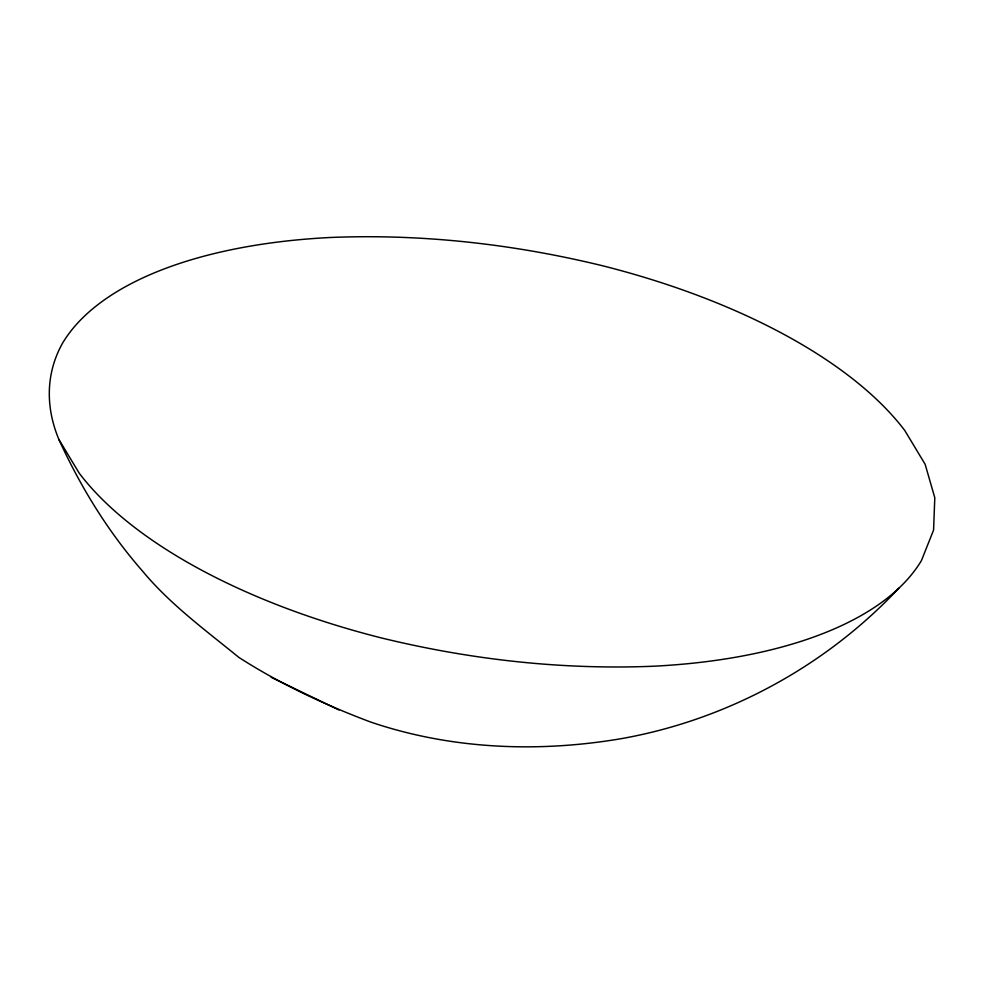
<?xml version="1.0" encoding="UTF-8"?>
<svg xmlns="http://www.w3.org/2000/svg" width="984" height="984" viewBox="0 0 984 984"><rect width="100%" height="100%" fill="white"/><g stroke="black" fill="none" stroke-linecap="round" stroke-linejoin="round"><path stroke-width="1.48" d="M898.773 588.272C825.232 666.832 725.393 720.682 619.33 738.996C536.563 752.748 450.647 749.181 370.845 722.108C324.892 704.888 280.046 683.88 238.731 657.312C205.398 630.08 170.232 604.447 142.569 571.138C108.031 531.668 80.651 487.055 58.868 439.442C45.608 407.597 45.498 373.637 62.546 343.182A439.651 201.646 9.1 0 1 329.517 237.525C421.558 233.638 513.783 244.044 603.192 265.914A455.961 209.125 9.1 0 1 904.763 430.475L925.132 464.263L934.8 497.744L933.57 530.093L921.454 560.523A439.651 201.646 9.1 0 1 654.483 666.18C562.442 670.067 470.217 659.661 380.808 637.792A455.961 209.125 9.1 0 1 79.237 473.218L58.868 439.442M271.166 677.299L339 709.993"/></g></svg>
